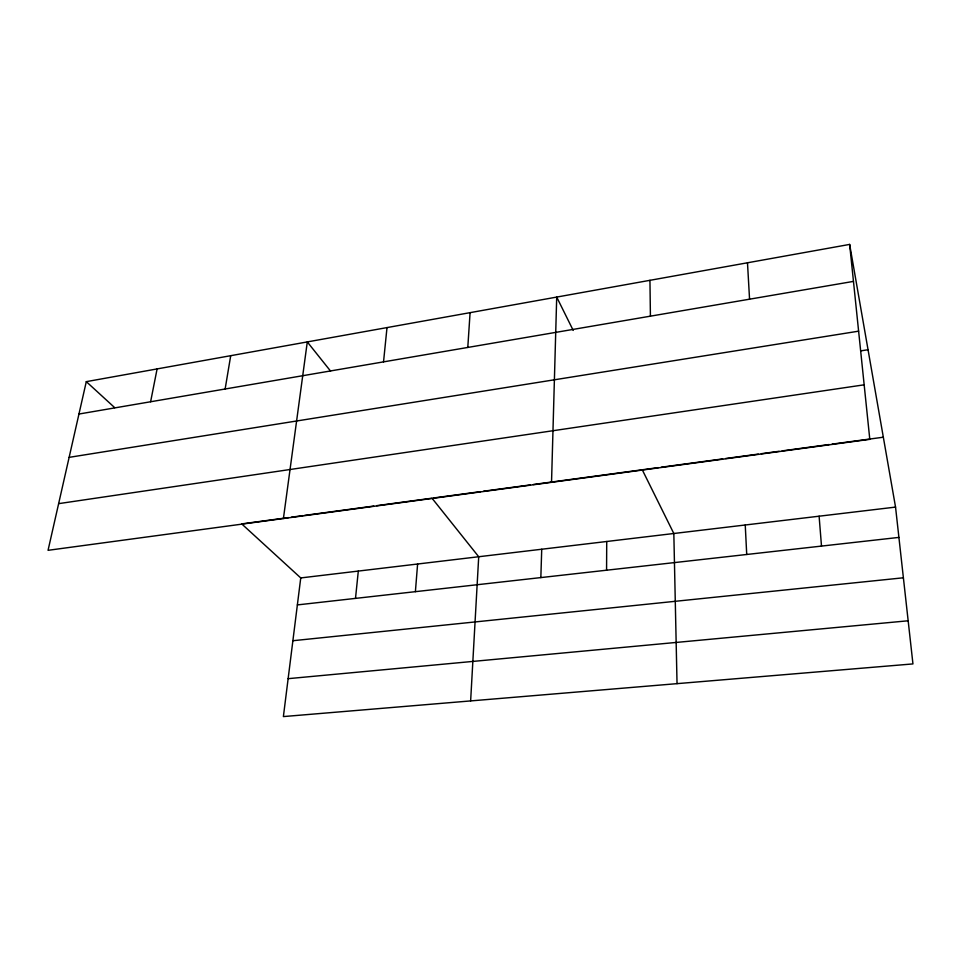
<?xml version="1.0" encoding="UTF-8"?>
<svg xmlns="http://www.w3.org/2000/svg" width="961" height="961" viewBox="0 0 961 961"><rect width="100%" height="100%" fill="white"/><g stroke="black" fill="none" stroke-linecap="round" stroke-linejoin="round"><path stroke-width="1.44" d="M606.571 570.209L606.727 541.499M551.53 482.314L556.707 297.081L573.224 330.428M540.839 577.585L541.728 549.236M470.638 700.917L478.71 556.743L431.994 498.194L376.676 505.666M467.791 347.438L470.085 312.649M415.392 591.664L417.603 564.023M383.535 361.865L387.007 327.581M355.498 598.391L358.309 571.086M288.48 517.583L241.716 523.901L300.745 577.933L283.387 716.582L912.95 663.919L895.544 507.096L849.644 244.418L86.298 381.649L48.05 550.317L869.801 439.333L849.644 244.418M283.411 518.52L307.292 341.924L330.548 371.066M225.138 388.989L230.712 355.69M150.613 401.758L157.099 368.916M78.946 414.035L853.464 281.393M69.132 457.352L858.617 331.173M860.636 350.885L868.047 349.732M58.633 503.648L864.167 384.82M291.399 517.186L303.099 515.613M304.565 515.408L373.769 506.063M433.459 497.99L480.572 491.636M483.515 491.227L530.352 484.909M533.271 484.512L658.321 467.611M661.24 467.214L722.636 458.926M725.615 458.517L758.325 454.097M761.304 453.7L779.143 451.286M782.122 450.889L829.223 444.523M832.142 444.126L883.339 437.207M300.745 577.933L895.544 507.096M297.369 604.913L898.907 537.403M292.889 640.723L903.388 577.789M288.132 678.67L908.157 620.782M86.298 381.649L114.719 407.668M642.26 469.785L673.829 533.511L677.037 683.643M819.108 516.201L821.499 546.088M747.49 262.785L749.556 299.183M745.243 524.994L746.721 554.473M649.948 280.324L650.417 316.157"/></g></svg>
